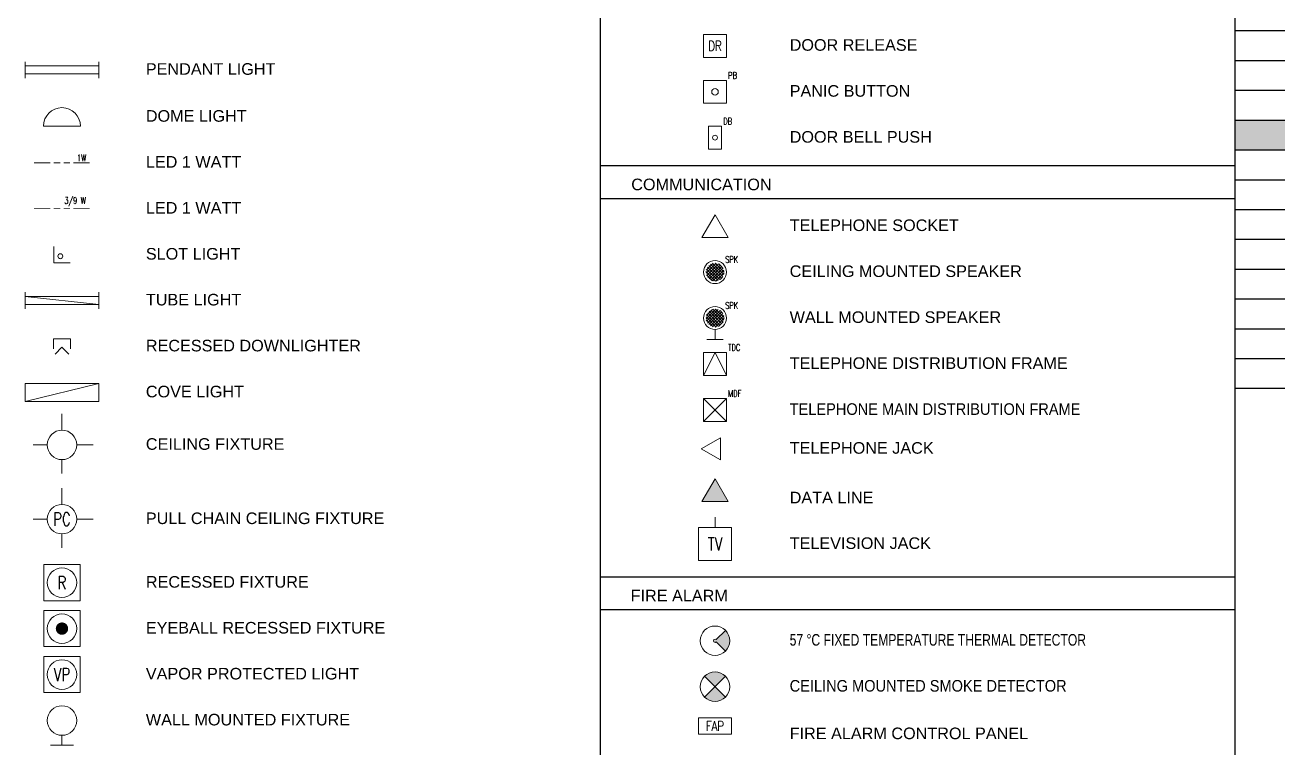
# Paper-space layout 'Symbols A1' of a CAD drawing. Header units: inches. Extents: x 0 to 35.1, y 0 to 23.5.
# Drawn here: x 10.8 to 21.02, y 5.57 to 11.46 of the extents above; entities that cross this region are included whole.
import ezdxf
from ezdxf.enums import TextEntityAlignment as Align

# ---------------------------------------------------------------- set-up
doc = ezdxf.new("R2010")
doc.units = ezdxf.units.IN
for name, color, linetype, lineweight in [('E-ACCS', 152, 'Continuous', 5), ('E-COMM', 255, 'Continuous', 5), ('E-COMM-IDEN', 4, 'Continuous', 5), ('E-LITE', 24, 'Continuous', 5), ('E-LITE-IDEN', 4, 'Continuous', 5), ('F-FIRE', 6, 'Continuous', 9), ('F-FIRE-IDEN', 4, 'Continuous', 9), ('G-ANNO-TEXT', 3, 'Continuous', 15), ('G-ANNO-TEXT-BOLD', 1, 'Continuous', 15), ('G-PAPR-MEDM', 6, 'Continuous', 30)]:
    doc.layers.add(name, color=color, linetype=linetype, lineweight=lineweight)
doc.layers.add('E-CTRL-IDEN', color=4, linetype='Continuous')
doc.styles.add('NOTES_ROMANS', font='romans.shx', dxfattribs={"width": 0.75})
doc.styles.add('SMALL', font='arial.ttf', dxfattribs={"height": 0.09375})
doc.styles.add('Small text', font='arial.ttf', dxfattribs={"height": 2.4})

# ---------------------------------------------------------------- blocks, each defined once
blk = doc.blocks.new('CEILING FIXTURE')
at = {"lineweight": -2}
for p, q in [((0, 4.49), (0, 9.43)), ((-4.56, 0), (-8.77, 0)), ((4.56, 0), (9.47, 0)), ((0, -4.49), (0, -8.76))]:
    blk.add_line(p, q, dxfattribs=at)
blk.add_circle((0, 0), 4.49, dxfattribs=at)
blk = doc.blocks.new('PULL CHAIN CEILING FIXTURE')
at = {"lineweight": -2}
for p, q in [((0, 4.49), (0, 9.43)), ((-4.56, 0), (-8.77, 0)), ((4.56, 0), (9.47, 0)), ((0, -4.49), (0, -8.76))]:
    blk.add_line(p, q, dxfattribs=at)
blk.add_circle((0, 0), 4.49, dxfattribs=at)
at = {"style": 'NOTES_ROMANS', "width": 0.75}
blk.add_text('PC', height=4, dxfattribs=at).set_placement((0, 0), align=Align.MIDDLE_CENTER)
blk = doc.blocks.new('RECESSED FIXTURE')
for p, q in [((5.49, 5.49), (-5.49, 5.49)), ((-5.49, 5.49), (-5.49, -5.49)), ((5.49, -5.49), (5.49, 5.49)), ((-5.49, -5.49), (5.49, -5.49))]:
    blk.add_line(p, q)
blk.add_circle((0, 0), 4.5)
at = {"style": 'NOTES_ROMANS', "width": 0.75}
blk.add_text('R', height=4, dxfattribs=at).set_placement((0, 0), align=Align.MIDDLE_CENTER)
blk = doc.blocks.new('EYEBALL RECESSED FIXTURE')
at = {"lineweight": -2}
blk.add_lwpolyline([(-5.49, -5.49), (5.49, -5.49), (5.49, 5.49), (-5.49, 5.49)], close=True, dxfattribs=at)
at = {"const_width": 1.88}
blk.add_lwpolyline([(-0.94, 0, 1), (0.94, 0, 1)], format="xyb", close=True, dxfattribs=at)
at = {"lineweight": -2}
blk.add_circle((0, 0), 4.5, dxfattribs=at)
blk = doc.blocks.new('VAPOR PROTECTED LIGHT')
at = {"lineweight": -2}
blk.add_lwpolyline([(-5.49, -5.49), (5.49, -5.49), (5.49, 5.49), (-5.49, 5.49)], close=True, dxfattribs=at)
blk.add_circle((0, 0), 4.5, dxfattribs=at)
at = {"style": 'NOTES_ROMANS', "width": 0.75}
blk.add_text('VP', height=4, dxfattribs=at).set_placement((0, 0), align=Align.MIDDLE_CENTER)
blk = doc.blocks.new('WALL MOUNTED FIXTURE')
at = {"lineweight": -2}
for p, q in [((-0.39, 0), (-3.5, 0)), ((-3.5, 0), (3.5, 0)), ((0, 3.04), (0, 0))]:
    blk.add_line(p, q, dxfattribs=at)
blk.add_circle((0, 7.54), 4.5, dxfattribs=at)
blk = doc.blocks.new('TELEPHONE JACK')
for p, q in [((5.85, 3.38), (0, 0)), ((0, 0), (5.85, -3.38)), ((5.85, -3.38), (5.85, 3.38))]:
    blk.add_line(p, q)
blk = doc.blocks.new('TELEVISION JACK')
blk.add_line((0, 10), (0, 13.17))
blk.add_lwpolyline([(-5, 0), (-5, 10), (5, 10), (5, 0)], close=True)
at = {"style": 'NOTES_ROMANS', "width": 0.75}
blk.add_text('TV', height=4, dxfattribs=at).set_placement((0, 5), align=Align.MIDDLE_CENTER)
blk = doc.blocks.new('Data Line')
h = blk.add_hatch(color=256)
h.dxf.hatch_style = 1
h.paths.add_polyline_path([(0, 6.93), (-4, 0), (4, 0)])
blk.add_lwpolyline([(0, 6.93), (-4, 0), (4, 0)], close=True)
blk = doc.blocks.new('Pendant Light')
for p, q in [((-11.24, 2.5), (-11.24, -2.5)), ((11.24, 1.25), (-11.24, 1.25)), ((11.24, 2.5), (11.24, -2.5)), ((11.24, -1.25), (-11.24, -1.25))]:
    blk.add_line(p, q)
blk = doc.blocks.new('Dome Light')
blk.add_lwpolyline([(-5.625, -5.625), (5.625, -5.625, 1)], format="xyb", close=True)
blk = doc.blocks.new('Led 1W')
at = {"const_width": 0.25}
for points in [[(0, 0), (5, 0)], [(6, 0), (8, 0)], [(9, 0), (11, 0)], [(17, 0), (12, 0)]]:
    blk.add_lwpolyline(points, dxfattribs=at)
at = {"layer": 'E-LITE-IDEN', "style": 'NOTES_ROMANS', "width": 0.75}
blk.add_text('1W', height=2, dxfattribs=at).set_placement((13.09, 0.5))
blk = doc.blocks.new('Led 3-9W')
at = {"const_width": 0.25}
for points in [[(0, 0), (5, 0)], [(6, 0), (8, 0)], [(9, 0), (11, 0)], [(17, 0), (12, 0)]]:
    blk.add_lwpolyline(points, dxfattribs=at)
at = {"layer": 'E-LITE-IDEN', "style": 'NOTES_ROMANS', "width": 0.75}
blk.add_text('3/9 W', height=2, dxfattribs=at).set_placement((9.22, 1.5))
blk = doc.blocks.new('Slot Light')
blk.add_lwpolyline([(0, 5), (0, 0), (5, 0)])
blk.add_circle((2, 2), 0.75)
blk = doc.blocks.new('Tube Light')
for p, q in [((-11.24, 2.5), (-11.24, -2.5)), ((11.24, 1.25), (-11.24, 1.25)), ((-11.24, 1.25), (11.24, -1.25)), ((11.24, 2.5), (11.24, -2.5)), ((11.24, -1.25), (-11.24, -1.25))]:
    blk.add_line(p, q)
blk = doc.blocks.new('Recessed Downlight')
for p in [(-2.12, -4.62), (2.12, -4.62)]:
    blk.add_line(p, (0, -2.5))
blk.add_lwpolyline([(2.62, -3), (2.62, 0), (-2.62, 0), (-2.62, -3)])
blk = doc.blocks.new('Cove Light')
blk.add_line((-11.24, -2.75), (11.24, 2.75))
blk.add_lwpolyline([(-11.24, -2.75), (11.24, -2.75), (11.24, 2.75), (-11.24, 2.75)], close=True)
blk = doc.blocks.new('57 °C FIXED TEMPERATURE THERMAL DETECTOR')
h = blk.add_hatch(color=256)
h.dxf.hatch_style = 1
h.paths.add_polyline_path([(4.49, 0, 0.198912), (3.17, 3.17), (0.35, 0.35, 2.414214), (0.35, -0.35), (3.17, -3.17, 0.198912)])
at = {"lineweight": -2}
for p, q in [((0.35, 0.35), (3.17, 3.17)), ((0.35, -0.35), (3.17, -3.17))]:
    blk.add_line(p, q, dxfattribs=at)
blk.add_circle((0, 0), 4.49, dxfattribs=at)
blk.add_arc((0, 0), 0.5, 45, 315)
blk = doc.blocks.new('CEILING MOUNTED SMOKE DETECTOR')
h = blk.add_hatch(color=256)
h.dxf.hatch_style = 1
h.paths.add_polyline_path([(3.17, 3.17, 0.414214), (-3.17, 3.17), (0, 0)])
h.paths.add_polyline_path([(-3.17, -3.17, 0.414214), (3.17, -3.17), (0, 0)])
at = {"lineweight": -2}
for p, q in [((-3.17, -3.17), (3.17, 3.17)), ((-3.17, 3.17), (3.17, -3.17))]:
    blk.add_line(p, q, dxfattribs=at)
blk.add_circle((0, 0), 4.49, dxfattribs=at)
blk = doc.blocks.new('DOOR RELEASE')
blk.add_lwpolyline([(-3.5, -3.5), (3.5, -3.5), (3.5, 3.5), (-3.5, 3.5)], close=True)
at = {"layer": 'E-CTRL-IDEN', "style": 'NOTES_ROMANS', "width": 0.75}
blk.add_text('DR', height=3, dxfattribs=at).set_placement((0, 0), align=Align.MIDDLE_CENTER)
blk = doc.blocks.new('PANIC BUTTON')
blk.add_lwpolyline([(-3.5, -3.5), (3.5, -3.5), (3.5, 3.5), (-3.5, 3.5)], close=True)
blk.add_circle((0, 0), 1)
at = {"layer": 'E-CTRL-IDEN', "style": 'NOTES_ROMANS', "width": 0.75}
blk.add_text('PB', height=2, dxfattribs=at).set_placement((4, 4))
blk = doc.blocks.new('DOOR BELL PUSH')
blk.add_lwpolyline([(-2, -3.5), (2, -3.5), (2, 3.5), (-2, 3.5)], close=True)
blk.add_circle((0, 0), 0.75)
at = {"layer": 'E-CTRL-IDEN', "style": 'NOTES_ROMANS', "width": 0.75}
blk.add_text('DB', height=2, dxfattribs=at).set_placement((2.5, 4))
blk = doc.blocks.new('TELEPHONE SOCKET')
blk.add_lwpolyline([(0, 3.46), (-4, -3.46), (4, -3.46)], close=True)
blk = doc.blocks.new('CEILING MOUNTED SPEAKER')
h = blk.add_hatch()
h.set_pattern_fill('ANSI37', color=256, scale=5)
h.set_pattern_definition([(45, (-504.1049, -276.5), (-0.44194174, 0.44194174), []), (135, (-504.1049, -276.5), (-0.44194174, -0.44194174), [])])
edge = h.paths.add_edge_path()
edge.add_arc((0, 0), 2.75, 0, 360)
blk.add_circle((0, 0), 3.5)
at = {"layer": 'E-COMM-IDEN', "style": 'NOTES_ROMANS', "width": 0.75}
blk.add_text('SPK', height=2, dxfattribs=at).set_placement((3.08, 2.86))
blk = doc.blocks.new('WALL MOUNTED SPEAKER')
h = blk.add_hatch()
h.set_pattern_fill('ANSI37', color=256, scale=5)
h.set_pattern_definition([(45, (-504.1049, -270), (-0.44194174, 0.44194174), []), (135, (-504.1049, -270), (-0.44194174, -0.44194174), [])])
edge = h.paths.add_edge_path()
edge.add_arc((0, 6.5), 2.75, 0, 360)
for points in [[(-2.5, 0), (2.5, 0)], [(0, 3), (0, 0)]]:
    blk.add_lwpolyline(points)
blk.add_circle((0, 6.5), 3.5)
at = {"layer": 'E-COMM-IDEN', "style": 'NOTES_ROMANS', "width": 0.75}
blk.add_text('SPK', height=2, dxfattribs=at).set_placement((3.08, 9.36))
blk = doc.blocks.new('TELEPHONE DISTRIBUTION FRAME')
blk.add_lwpolyline([(-3.5, -3.5), (3.5, -3.5), (3.5, 3.5), (-3.5, 3.5)], close=True)
blk.add_lwpolyline([(-3.5, -3.5), (0, 3.5), (3.5, -3.5)])
at = {"layer": 'E-COMM-IDEN', "style": 'NOTES_ROMANS', "width": 0.75}
blk.add_text('TDC', height=2, dxfattribs=at).set_placement((4, 4))
blk = doc.blocks.new('TELEPHONE MAIN DISTRIBUTION FRAME')
for p, q in [((-3.5, 3.5), (3.5, -3.5)), ((3.5, 3.5), (-3.5, -3.5))]:
    blk.add_line(p, q)
blk.add_lwpolyline([(-3.5, -3.5), (3.5, -3.5), (3.5, 3.5), (-3.5, 3.5)], close=True)
at = {"layer": 'E-COMM-IDEN', "style": 'NOTES_ROMANS', "width": 0.75}
blk.add_text('MDF', height=2, dxfattribs=at).set_placement((4, 4))
blk = doc.blocks.new('FIRE ALARM CONTROL PANEL')
for p, q in [((5, 2.5), (-5, 2.5)), ((-5, 2.5), (-5, -2.5)), ((5, -2.5), (5, 2.5)), ((-5, -2.5), (5, -2.5))]:
    blk.add_line(p, q)
at = {"layer": 'F-FIRE-IDEN', "style": 'NOTES_ROMANS', "width": 0.75}
blk.add_text('FAP', height=3, dxfattribs=at).set_placement((0, 0), align=Align.MIDDLE_CENTER)
blk = doc.blocks.new('*T153')
at = {"layer": 'G-PAPR-MEDM', "color": 0, "linetype": 'ByBlock', "lineweight": -2, "transparency": 16777216}
for p, q in [((0, 0), (5.231, 0)), ((0, 0), (0, -0.243)), ((1.024, 0), (1.024, -0.243)), ((3.457, 0), (3.457, -0.243)), ((4.469, 0), (4.469, -0.243)), ((5.231, 0), (5.231, -13.376)), ((0, -0.486), (5.231, -0.486)), ((0, -0.486), (0, -0.973)), ((1.024, -0.486), (1.024, -0.973)), ((3.457, -0.486), (3.457, -0.973)), ((4.469, -0.486), (4.469, -0.973)), ((0, -0.73), (5.231, -0.73)), ((0, -1.216), (5.231, -1.216)), ((0, -1.216), (0, -4.621)), ((1.024, -1.216), (1.024, -4.621)), ((3.457, -1.216), (3.457, -4.621)), ((4.469, -1.216), (4.469, -4.621)), ((0, -1.459), (5.231, -1.459)), ((0, -1.702), (5.231, -1.702)), ((0, -1.946), (5.231, -1.946)), ((0, -2.189), (5.231, -2.189)), ((0, -2.432), (5.231, -2.432)), ((0, -2.675), (5.231, -2.675)), ((0, -2.918), (5.231, -2.918)), ((0, -3.162), (5.231, -3.162)), ((0, -3.405), (5.231, -3.405)), ((0, -3.648), (5.231, -3.648)), ((0, -3.891), (5.231, -3.891)), ((0, -4.134), (5.231, -4.134)), ((0, -4.378), (5.231, -4.378)), ((0, -4.864), (5.231, -4.864)), ((0, -4.864), (0, -8.269)), ((1.024, -4.864), (1.024, -8.269)), ((3.457, -4.864), (3.457, -8.269)), ((4.469, -4.864), (4.469, -8.269)), ((0, -5.107), (5.231, -5.107)), ((0, -5.35), (5.231, -5.35)), ((0, -5.594), (5.231, -5.594)), ((0, -5.837), (5.231, -5.837)), ((0, -6.08), (5.231, -6.08)), ((0, -6.323), (5.231, -6.323)), ((0, -6.566), (5.231, -6.566)), ((0, -6.81), (5.231, -6.81)), ((0, -7.053), (5.231, -7.053)), ((0, -7.296), (5.231, -7.296)), ((0, -7.539), (5.231, -7.539)), ((0, -7.782), (5.231, -7.782)), ((0, -8.026), (5.231, -8.026)), ((0, -8.512), (5.231, -8.512)), ((0, -8.512), (0, -11.187)), ((1.024, -8.512), (1.024, -11.187)), ((3.457, -8.512), (3.457, -11.187)), ((4.469, -8.512), (4.469, -11.187)), ((0, -8.755), (5.231, -8.755)), ((0, -8.998), (5.231, -8.998)), ((0, -9.242), (5.231, -9.242)), ((0, -9.485), (5.231, -9.485)), ((0, -9.728), (5.231, -9.728)), ((0, -9.971), (5.231, -9.971)), ((0, -10.214), (5.231, -10.214)), ((0, -10.458), (5.231, -10.458)), ((0, -10.701), (5.231, -10.701)), ((0, -10.944), (5.231, -10.944)), ((0, -11.43), (5.231, -11.43)), ((0, -11.43), (0, -13.376)), ((1.024, -11.43), (1.024, -13.376)), ((3.457, -11.43), (3.457, -13.376)), ((4.469, -11.43), (4.469, -13.376)), ((0, -11.674), (5.231, -11.674)), ((0, -11.917), (5.231, -11.917)), ((0, -12.16), (5.231, -12.16)), ((0, -12.403), (5.231, -12.403)), ((0, -12.646), (5.231, -12.646)), ((0, -12.89), (5.231, -12.89)), ((0, -13.133), (5.231, -13.133)), ((0, -13.376), (5.231, -13.376))]:
    blk.add_line(p, q, dxfattribs=at)
at = {"layer": 'G-PAPR-MEDM', "color": 7, "linetype": 'ByBlock', "lineweight": -2, "transparency": 16777216}
for p, q in [((0, -0.243), (5.231, -0.243)), ((0, -0.243), (0, -0.486)), ((0, -0.973), (5.231, -0.973)), ((0, -0.973), (0, -1.216)), ((0, -4.621), (5.231, -4.621)), ((0, -4.621), (0, -4.864)), ((0, -8.269), (5.231, -8.269)), ((0, -8.269), (0, -8.512)), ((0, -11.187), (5.231, -11.187)), ((0, -11.187), (0, -11.43))]:
    blk.add_line(p, q, dxfattribs=at)
at = {"layer": 'G-PAPR-MEDM', "color": 9, "transparency": 16777216}
for points in [[(0, -0.243), (0, -0.486), (5.231, -0.243), (5.231, -0.486)], [(0, -0.973), (0, -1.216), (5.231, -0.973), (5.231, -1.216)], [(0, -4.621), (0, -4.864), (5.231, -4.621), (5.231, -4.864)], [(0, -8.269), (0, -8.512), (5.231, -8.269), (5.231, -8.512)], [(0, -11.187), (0, -11.43), (5.231, -11.187), (5.231, -11.43)]]:
    blk.add_solid(points, dxfattribs=at)
at = {"layer": 'G-PAPR-MEDM', "color": 7, "transparency": 16777216, "attachment_point": 2, "style": 'SMALL'}
for s, insert, char_height, width in [('{\\fArial|b0|i0|c0;SHEET NO.', (0.512, -0.059), 0.09375, 0.90608), ('{\\fArial|b0|i0|c0;DESCRIPTION', (2.241, -0.059), 0.09375, 2.3148), ('{\\fArial|b0|i0|c0;ISSUED ON', (3.963, -0.059), 0.09375, 0.89362), ('{\\fArial|b0|i0|c0;REV NO.', (4.85, -0.059), 0.09375, 0.64409), ('{\\fArial|b0|i0|c0;GENERAL', (2.616, -0.302), 0.09375, 5.1132), ('{\\fArial|b0|i0|c0;G-001', (0.512, -0.546), 0.09375, 0.90608), ('{\\fArial|b0|i0|c0;COVER SHEET', (2.241, -0.546), 0.09456, 2.3148), ('{\\fArial|b0|i0|c0;22/05/2013', (3.963, -0.546), 0.09456, 0.89362), ('{\\fArial|b0|i0|c0;R0', (4.85, -0.546), 0.09456, 0.64409), ('{\\fArial|b0|i0|c0;G-002', (0.512, -0.789), 0.09375, 0.90608), ('{\\fArial|b0|i0|c0;SYMBOLS & LEGENDS', (2.241, -0.789), 0.09456, 2.3148), ('{\\fArial|b0|i0|c0;', (3.963, -0.789), 0.09456, 0.89362), ('{\\fArial|b0|i0|c0;R0', (4.85, -0.789), 0.09456, 0.64409), ('{\\fArial|b0|i0|c0;ARCHITECTURAL FLOOR PLANS', (2.616, -1.032), 0.09375, 5.1132), ('{\\fArial|b0|i0|c0;', (0.512, -1.275), 0.09375, 0.90608), ('{\\fArial|b0|i0|c0;', (2.241, -1.275), 0.09456, 2.3148), ('{\\fArial|b0|i0|c0;', (3.963, -1.275), 0.09456, 0.89362), ('{\\fArial|b0|i0|c0;', (4.85, -1.275), 0.09456, 0.64409), ('{\\fArial|b0|i0|c0;', (0.512, -1.518), 0.09375, 0.90608), ('{\\fArial|b0|i0|c0;', (2.241, -1.518), 0.09456, 2.3148), ('{\\fArial|b0|i0|c0;', (3.963, -1.518), 0.09456, 0.89362), ('{\\fArial|b0|i0|c0;', (4.85, -1.518), 0.09456, 0.64409), ('{\\fArial|b0|i0|c0;', (0.512, -1.762), 0.09375, 0.90608), ('{\\fArial|b0|i0|c0;', (2.241, -1.762), 0.09456, 2.3148), ('{\\fArial|b0|i0|c0;', (3.963, -1.762), 0.09456, 0.89362), ('{\\fArial|b0|i0|c0;', (4.85, -1.762), 0.09456, 0.64409), ('{\\fArial|b0|i0|c0;', (0.512, -2.005), 0.09375, 0.90608), ('{\\fArial|b0|i0|c0;', (2.241, -2.005), 0.09456, 2.3148), ('{\\fArial|b0|i0|c0;', (3.963, -2.005), 0.09456, 0.89362), ('{\\fArial|b0|i0|c0;', (4.85, -2.005), 0.09456, 0.64409), ('{\\fArial|b0|i0|c0;', (0.512, -2.248), 0.09375, 0.90608), ('{\\fArial|b0|i0|c0;', (2.241, -2.248), 0.09456, 2.3148), ('{\\fArial|b0|i0|c0;', (3.963, -2.248), 0.09456, 0.89362), ('{\\fArial|b0|i0|c0;', (4.85, -2.248), 0.09456, 0.64409), ('{\\fArial|b0|i0|c0;', (0.512, -2.491), 0.09375, 0.90608), ('{\\fArial|b0|i0|c0;', (2.241, -2.491), 0.09456, 2.3148), ('{\\fArial|b0|i0|c0;', (3.963, -2.491), 0.09456, 0.89362), ('{\\fArial|b0|i0|c0;', (4.85, -2.491), 0.09456, 0.64409), ('{\\fArial|b0|i0|c0;', (0.512, -2.734), 0.09375, 0.90608), ('{\\fArial|b0|i0|c0;', (2.241, -2.734), 0.09456, 2.3148), ('{\\fArial|b0|i0|c0;', (3.963, -2.734), 0.09456, 0.89362), ('{\\fArial|b0|i0|c0;', (4.85, -2.734), 0.09456, 0.64409), ('{\\fArial|b0|i0|c0;', (0.512, -2.978), 0.09375, 0.90608), ('{\\fArial|b0|i0|c0;', (2.241, -2.978), 0.09456, 2.3148), ('{\\fArial|b0|i0|c0;', (3.963, -2.978), 0.09456, 0.89362), ('{\\fArial|b0|i0|c0;', (4.85, -2.978), 0.09456, 0.64409), ('{\\fArial|b0|i0|c0;', (0.512, -3.221), 0.09375, 0.90608), ('{\\fArial|b0|i0|c0;', (2.241, -3.221), 0.09456, 2.3148), ('{\\fArial|b0|i0|c0;', (3.963, -3.221), 0.09456, 0.89362), ('{\\fArial|b0|i0|c0;', (4.85, -3.221), 0.09456, 0.64409), ('{\\fArial|b0|i0|c0;', (0.512, -3.464), 0.09375, 0.90608), ('{\\fArial|b0|i0|c0;', (2.241, -3.464), 0.09456, 2.3148), ('{\\fArial|b0|i0|c0;', (3.963, -3.464), 0.09456, 0.89362), ('{\\fArial|b0|i0|c0;', (4.85, -3.464), 0.09456, 0.64409), ('{\\fArial|b0|i0|c0;', (0.512, -3.707), 0.09375, 0.90608), ('{\\fArial|b0|i0|c0;new', (2.241, -3.707), 0.09456, 2.3148), ('{\\fArial|b0|i0|c0;', (3.963, -3.707), 0.09456, 0.89362), ('{\\fArial|b0|i0|c0;', (4.85, -3.707), 0.09456, 0.64409), ('{\\fArial|b0|i0|c0;', (0.512, -3.95), 0.09375, 0.90608), ('{\\fArial|b0|i0|c0;', (2.241, -3.95), 0.09456, 2.3148), ('{\\fArial|b0|i0|c0;', (3.963, -3.95), 0.09456, 0.89362), ('{\\fArial|b0|i0|c0;', (4.85, -3.95), 0.09456, 0.64409), ('{\\fArial|b0|i0|c0;', (0.512, -4.194), 0.09375, 0.90608), ('{\\fArial|b0|i0|c0;', (2.241, -4.194), 0.09456, 2.3148), ('{\\fArial|b0|i0|c0;', (3.963, -4.194), 0.09456, 0.89362), ('{\\fArial|b0|i0|c0;', (4.85, -4.194), 0.09456, 0.64409), ('{\\fArial|b0|i0|c0;', (0.512, -4.437), 0.09375, 0.90608), ('{\\fArial|b0|i0|c0;', (2.241, -4.437), 0.09375, 2.3148), ('{\\fArial|b0|i0|c0;', (3.963, -4.437), 0.09375, 0.89362), ('{\\fArial|b0|i0|c0;', (4.85, -4.437), 0.09375, 0.64409), ('{\\fArial|b0|i0|c0;ARCHITECTURAL WORKING DRAWINGS', (2.616, -4.68), 0.09375, 5.1132), ('{\\fArial|b0|i0|c0;', (0.512, -4.923), 0.09375, 0.90608), ('{\\fArial|b0|i0|c0;', (2.241, -4.923), 0.09456, 2.3148), ('{\\fArial|b0|i0|c0;', (3.963, -4.923), 0.09456, 0.89362), ('{\\fArial|b0|i0|c0;', (4.85, -4.923), 0.09456, 0.64409), ('{\\fArial|b0|i0|c0;', (0.512, -5.166), 0.09375, 0.90608), ('{\\fArial|b0|i0|c0;', (2.241, -5.166), 0.09456, 2.3148), ('{\\fArial|b0|i0|c0;', (3.963, -5.166), 0.09456, 0.89362), ('{\\fArial|b0|i0|c0;', (4.85, -5.166), 0.09456, 0.64409), ('{\\fArial|b0|i0|c0;', (0.512, -5.41), 0.09375, 0.90608), ('{\\fArial|b0|i0|c0;', (2.241, -5.41), 0.09456, 2.3148), ('{\\fArial|b0|i0|c0;', (3.963, -5.41), 0.09456, 0.89362), ('{\\fArial|b0|i0|c0;', (4.85, -5.41), 0.09456, 0.64409), ('{\\fArial|b0|i0|c0;', (0.512, -5.653), 0.09375, 0.90608), ('{\\fArial|b0|i0|c0;', (2.241, -5.653), 0.09456, 2.3148), ('{\\fArial|b0|i0|c0;', (3.963, -5.653), 0.09456, 0.89362), ('{\\fArial|b0|i0|c0;', (4.85, -5.653), 0.09456, 0.64409), ('{\\fArial|b0|i0|c0;', (0.512, -5.896), 0.09375, 0.90608), ('{\\fArial|b0|i0|c0;', (2.241, -5.896), 0.09456, 2.3148), ('{\\fArial|b0|i0|c0;', (3.963, -5.896), 0.09456, 0.89362), ('{\\fArial|b0|i0|c0;', (4.85, -5.896), 0.09456, 0.64409), ('{\\fArial|b0|i0|c0;', (0.512, -6.139), 0.09375, 0.90608), ('{\\fArial|b0|i0|c0;', (2.241, -6.139), 0.09456, 2.3148), ('{\\fArial|b0|i0|c0;', (3.963, -6.139), 0.09456, 0.89362), ('{\\fArial|b0|i0|c0;', (4.85, -6.139), 0.09456, 0.64409), ('{\\fArial|b0|i0|c0;', (0.512, -6.382), 0.09375, 0.90608), ('{\\fArial|b0|i0|c0;', (2.241, -6.382), 0.09456, 2.3148), ('{\\fArial|b0|i0|c0;', (3.963, -6.382), 0.09456, 0.89362), ('{\\fArial|b0|i0|c0;', (4.85, -6.382), 0.09456, 0.64409), ('{\\fArial|b0|i0|c0;', (0.512, -6.626), 0.09375, 0.90608), ('{\\fArial|b0|i0|c0;', (2.241, -6.626), 0.09456, 2.3148), ('{\\fArial|b0|i0|c0;', (3.963, -6.626), 0.09456, 0.89362), ('{\\fArial|b0|i0|c0;', (4.85, -6.626), 0.09456, 0.64409), ('{\\fArial|b0|i0|c0;', (0.512, -6.869), 0.09375, 0.90608), ('{\\fArial|b0|i0|c0;', (2.241, -6.869), 0.09456, 2.3148), ('{\\fArial|b0|i0|c0;', (3.963, -6.869), 0.09456, 0.89362), ('{\\fArial|b0|i0|c0;', (4.85, -6.869), 0.09456, 0.64409), ('{\\fArial|b0|i0|c0;', (0.512, -7.112), 0.09375, 0.90608), ('{\\fArial|b0|i0|c0;', (2.241, -7.112), 0.09456, 2.3148), ('{\\fArial|b0|i0|c0;', (3.963, -7.112), 0.09456, 0.89362), ('{\\fArial|b0|i0|c0;', (4.85, -7.112), 0.09456, 0.64409), ('{\\fArial|b0|i0|c0;', (0.512, -7.355), 0.09375, 0.90608), ('{\\fArial|b0|i0|c0;', (2.241, -7.355), 0.09456, 2.3148), ('{\\fArial|b0|i0|c0;', (3.963, -7.355), 0.09456, 0.89362), ('{\\fArial|b0|i0|c0;', (4.85, -7.355), 0.09456, 0.64409), ('{\\fArial|b0|i0|c0;', (0.512, -7.598), 0.09375, 0.90608), ('{\\fArial|b0|i0|c0;', (2.241, -7.598), 0.09456, 2.3148), ('{\\fArial|b0|i0|c0;', (3.963, -7.598), 0.09456, 0.89362), ('{\\fArial|b0|i0|c0;', (4.85, -7.598), 0.09456, 0.64409), ('{\\fArial|b0|i0|c0;', (0.512, -7.842), 0.09375, 0.90608), ('{\\fArial|b0|i0|c0;', (2.241, -7.842), 0.09456, 2.3148), ('{\\fArial|b0|i0|c0;', (3.963, -7.842), 0.09456, 0.89362), ('{\\fArial|b0|i0|c0;', (4.85, -7.842), 0.09456, 0.64409), ('{\\fArial|b0|i0|c0;', (0.512, -8.085), 0.09375, 0.90608), ('{\\fArial|b0|i0|c0;', (2.241, -8.085), 0.09375, 2.3148), ('{\\fArial|b0|i0|c0;', (3.963, -8.085), 0.09375, 0.89362), ('{\\fArial|b0|i0|c0;', (4.85, -8.085), 0.09375, 0.64409), ('{\\fArial|b0|i0|c0;ARCHITECTURAL ELEVATIONS / SECTIONS', (2.616, -8.328), 0.09375, 5.1132), ('{\\fArial|b0|i0|c0;', (0.512, -8.571), 0.09375, 0.90608), ('{\\fArial|b0|i0|c0;', (2.241, -8.571), 0.09456, 2.3148), ('{\\fArial|b0|i0|c0;', (3.963, -8.571), 0.09456, 0.89362), ('{\\fArial|b0|i0|c0;', (4.85, -8.571), 0.09456, 0.64409), ('{\\fArial|b0|i0|c0;', (0.512, -8.814), 0.09375, 0.90608), ('{\\fArial|b0|i0|c0;', (2.241, -8.814), 0.09456, 2.3148), ('{\\fArial|b0|i0|c0;', (3.963, -8.814), 0.09456, 0.89362), ('{\\fArial|b0|i0|c0;', (4.85, -8.814), 0.09456, 0.64409), ('{\\fArial|b0|i0|c0;', (0.512, -9.058), 0.09375, 0.90608), ('{\\fArial|b0|i0|c0;', (2.241, -9.058), 0.09456, 2.3148), ('{\\fArial|b0|i0|c0;', (3.963, -9.058), 0.09456, 0.89362), ('{\\fArial|b0|i0|c0;', (4.85, -9.058), 0.09456, 0.64409), ('{\\fArial|b0|i0|c0;', (0.512, -9.301), 0.09375, 0.90608), ('{\\fArial|b0|i0|c0;', (2.241, -9.301), 0.09456, 2.3148), ('{\\fArial|b0|i0|c0;', (3.963, -9.301), 0.09456, 0.89362), ('{\\fArial|b0|i0|c0;', (4.85, -9.301), 0.09456, 0.64409), ('{\\fArial|b0|i0|c0;', (0.512, -9.544), 0.09375, 0.90608), ('{\\fArial|b0|i0|c0;', (2.241, -9.544), 0.09456, 2.3148), ('{\\fArial|b0|i0|c0;', (3.963, -9.544), 0.09456, 0.89362), ('{\\fArial|b0|i0|c0;', (4.85, -9.544), 0.09456, 0.64409), ('{\\fArial|b0|i0|c0;', (0.512, -9.787), 0.09375, 0.90608), ('{\\fArial|b0|i0|c0;', (2.241, -9.787), 0.09456, 2.3148), ('{\\fArial|b0|i0|c0;', (3.963, -9.787), 0.09456, 0.89362), ('{\\fArial|b0|i0|c0;', (4.85, -9.787), 0.09456, 0.64409), ('{\\fArial|b0|i0|c0;', (0.512, -10.03), 0.09375, 0.90608), ('{\\fArial|b0|i0|c0;', (2.241, -10.03), 0.09456, 2.3148), ('{\\fArial|b0|i0|c0;', (3.963, -10.03), 0.09456, 0.89362), ('{\\fArial|b0|i0|c0;', (4.85, -10.03), 0.09456, 0.64409), ('{\\fArial|b0|i0|c0;', (0.512, -10.274), 0.09375, 0.90608), ('{\\fArial|b0|i0|c0;', (2.241, -10.274), 0.09456, 2.3148), ('{\\fArial|b0|i0|c0;', (3.963, -10.274), 0.09456, 0.89362), ('{\\fArial|b0|i0|c0;', (4.85, -10.274), 0.09456, 0.64409), ('{\\fArial|b0|i0|c0;', (0.512, -10.517), 0.09375, 0.90608), ('{\\fArial|b0|i0|c0;', (2.241, -10.517), 0.09456, 2.3148), ('{\\fArial|b0|i0|c0;', (3.963, -10.517), 0.09456, 0.89362), ('{\\fArial|b0|i0|c0;', (4.85, -10.517), 0.09456, 0.64409), ('{\\fArial|b0|i0|c0;', (0.512, -10.76), 0.09375, 0.90608), ('{\\fArial|b0|i0|c0;', (2.241, -10.76), 0.09456, 2.3148), ('{\\fArial|b0|i0|c0;', (3.963, -10.76), 0.09456, 0.89362), ('{\\fArial|b0|i0|c0;', (4.85, -10.76), 0.09456, 0.64409), ('{\\fArial|b0|i0|c0;', (0.512, -11.003), 0.09375, 0.90608), ('{\\fArial|b0|i0|c0;', (2.241, -11.003), 0.09375, 2.3148), ('{\\fArial|b0|i0|c0;', (3.963, -11.003), 0.09375, 0.89362), ('{\\fArial|b0|i0|c0;', (4.85, -11.003), 0.09375, 0.64409), ('{\\fArial|b0|i0|c0;ARCHITECTURAL DETAILS', (2.616, -11.246), 0.09375, 5.1132), ('{\\fArial|b0|i0|c0;', (0.512, -11.49), 0.09375, 0.90608), ('{\\fArial|b0|i0|c0;', (2.241, -11.49), 0.09456, 2.3148), ('{\\fArial|b0|i0|c0;', (3.963, -11.49), 0.09456, 0.89362), ('{\\fArial|b0|i0|c0;', (4.85, -11.49), 0.09456, 0.64409), ('{\\fArial|b0|i0|c0;', (0.512, -11.733), 0.09375, 0.90608), ('{\\fArial|b0|i0|c0;', (2.241, -11.733), 0.09456, 2.3148), ('{\\fArial|b0|i0|c0;', (3.963, -11.733), 0.09456, 0.89362), ('{\\fArial|b0|i0|c0;', (4.85, -11.733), 0.09456, 0.64409), ('{\\fArial|b0|i0|c0;', (0.512, -11.976), 0.09375, 0.90608), ('{\\fArial|b0|i0|c0;', (2.241, -11.976), 0.09456, 2.3148), ('{\\fArial|b0|i0|c0;', (3.963, -11.976), 0.09456, 0.89362), ('{\\fArial|b0|i0|c0;', (4.85, -11.976), 0.09456, 0.64409), ('{\\fArial|b0|i0|c0;', (0.512, -12.219), 0.09375, 0.90608), ('{\\fArial|b0|i0|c0;', (2.241, -12.219), 0.09456, 2.3148), ('{\\fArial|b0|i0|c0;', (3.963, -12.219), 0.09456, 0.89362), ('{\\fArial|b0|i0|c0;', (4.85, -12.219), 0.09456, 0.64409), ('{\\fArial|b0|i0|c0;', (0.512, -12.462), 0.09375, 0.90608), ('{\\fArial|b0|i0|c0;', (2.241, -12.462), 0.09456, 2.3148), ('{\\fArial|b0|i0|c0;', (3.963, -12.462), 0.09456, 0.89362), ('{\\fArial|b0|i0|c0;', (4.85, -12.462), 0.09456, 0.64409), ('{\\fArial|b0|i0|c0;', (0.512, -12.706), 0.09375, 0.90608), ('{\\fArial|b0|i0|c0;', (2.241, -12.706), 0.09456, 2.3148), ('{\\fArial|b0|i0|c0;', (3.963, -12.706), 0.09456, 0.89362), ('{\\fArial|b0|i0|c0;', (4.85, -12.706), 0.09456, 0.64409), ('{\\fArial|b0|i0|c0;', (0.512, -12.949), 0.09375, 0.90608), ('{\\fArial|b0|i0|c0;', (2.241, -12.949), 0.09456, 2.3148), ('{\\fArial|b0|i0|c0;', (3.963, -12.949), 0.09456, 0.89362), ('{\\fArial|b0|i0|c0;', (4.85, -12.949), 0.09456, 0.64409), ('{\\fArial|b0|i0|c0;', (0.512, -13.192), 0.09375, 0.90608), ('{\\fArial|b0|i0|c0;', (2.241, -13.192), 0.09456, 2.3148), ('{\\fArial|b0|i0|c0;', (3.963, -13.192), 0.09456, 0.89362), ('{\\fArial|b0|i0|c0;', (4.85, -13.192), 0.09456, 0.64409)]:
    blk.add_mtext(s, dxfattribs=dict(at, insert=insert, char_height=char_height, width=width))

psp = doc.layouts.new('Symbols A1')

# ---------------------------------------------------------------- linework, layer by layer
at = {"layer": 'G-PAPR-MEDM'}
for p, q in [((20.672, 22.931), (20.672, 0.591)), ((15.495, 22.143), (15.495, 0.591)), ((15.495, 10.317), (20.672, 10.317)), ((15.495, 10.049), (20.672, 10.049)), ((15.495, 6.962), (20.672, 6.962)), ((15.495, 6.694), (20.672, 6.694))]:
    psp.add_line(p, q, dxfattribs=at)

# ---------------------------------------------------------------- block references
psp.add_blockref('*T153', (20.672, 21.876))
at = {"layer": 'E-ACCS', "xscale": 0.0267705442648153, "yscale": 0.0267705442648153, "zscale": 0.0267705442648153}
for name, p in [('DOOR RELEASE', (16.432, 11.294)), ('PANIC BUTTON', (16.432, 10.919)), ('DOOR BELL PUSH', (16.432, 10.545))]:
    psp.add_blockref(name, p, dxfattribs=at)
at = {"layer": 'E-COMM', "xscale": 0.0267705442648153, "yscale": 0.0267705442648153, "zscale": 0.0267705442648153}
for name, p in [('TELEPHONE SOCKET', (16.432, 9.823)), ('CEILING MOUNTED SPEAKER', (16.432, 9.448)), ('WALL MOUNTED SPEAKER', (16.432, 8.899)), ('TELEPHONE DISTRIBUTION FRAME', (16.432, 8.698)), ('TELEPHONE MAIN DISTRIBUTION FRAME', (16.432, 8.324)), ('TELEPHONE JACK', (16.319, 8.006)), ('Data Line', (16.432, 7.576)), ('TELEVISION JACK', (16.432, 7.095))]:
    psp.add_blockref(name, p, dxfattribs=at)
at = {"layer": 'E-LITE', "xscale": 0.0267705442648153, "yscale": 0.0267705442648153, "zscale": 0.0267705442648153}
for name, p in [('Pendant Light', (11.106, 11.098)), ('Dome Light', (11.106, 10.79)), ('Led 1W', (10.878, 10.34)), ('Led 3-9W', (10.878, 9.965)), ('Slot Light', (11.039, 9.524)), ('Tube Light', (11.106, 9.216)), ('Recessed Downlight', (11.106, 8.903)), ('Cove Light', (11.106, 8.466)), ('CEILING FIXTURE', (11.106, 8.038)), ('PULL CHAIN CEILING FIXTURE', (11.106, 7.432)), ('RECESSED FIXTURE', (11.106, 6.914)), ('EYEBALL RECESSED FIXTURE', (11.106, 6.539)), ('VAPOR PROTECTED LIGHT', (11.106, 6.164)), ('WALL MOUNTED FIXTURE', (11.106, 5.587))]:
    psp.add_blockref(name, p, dxfattribs=at)
at = {"layer": 'F-FIRE', "xscale": 0.0267705442648153, "yscale": 0.0267705442648153, "zscale": 0.0267705442648153}
for name, p in [('57 °C FIXED TEMPERATURE THERMAL DETECTOR', (16.432, 6.44)), ('CEILING MOUNTED SMOKE DETECTOR', (16.432, 6.065)), ('FIRE ALARM CONTROL PANEL', (16.432, 5.744))]:
    psp.add_blockref(name, p, dxfattribs=at)

# ---------------------------------------------------------------- texts
at = {"layer": 'G-ANNO-TEXT', "style": 'Small text'}
for s, height, p in [('DOOR RELEASE', 0.09456, (17.041, 11.254)), ('PENDANT LIGHT', 0.09456, (11.79, 11.058)), ('PANIC BUTTON', 0.09456, (17.041, 10.879)), ('DOME LIGHT', 0.0946, (11.79, 10.675)), ('DOOR BELL PUSH', 0.09456, (17.041, 10.504)), ('LED 1 WATT', 0.0946, (11.79, 10.3)), ('LED 1 WATT', 0.0946, (11.79, 9.925)), ('TELEPHONE SOCKET', 0.09456, (17.041, 9.783)), ('SLOT LIGHT', 0.0946, (11.79, 9.55)), ('CEILING MOUNTED SPEAKER', 0.09456, (17.041, 9.408)), ('TUBE LIGHT', 0.0946, (11.79, 9.176)), ('WALL MOUNTED SPEAKER', 0.09456, (17.041, 9.033)), ('RECESSED DOWNLIGHTER', 0.09456, (11.79, 8.801)), ('TELEPHONE DISTRIBUTION FRAME', 0.09456, (17.041, 8.658)), ('COVE LIGHT', 0.0946, (11.79, 8.426)), ('CEILING FIXTURE', 0.09456, (11.79, 7.998)), ('TELEPHONE JACK', 0.09456, (17.041, 7.966)), ('DATA LINE', 0.0946, (17.041, 7.561)), ('PULL CHAIN CEILING FIXTURE', 0.09456, (11.79, 7.392)), ('TELEVISION JACK', 0.09456, (17.041, 7.189)), ('RECESSED FIXTURE', 0.09456, (11.79, 6.873)), ('EYEBALL RECESSED FIXTURE', 0.09456, (11.79, 6.499)), ('VAPOR PROTECTED LIGHT', 0.09456, (11.79, 6.124)), ('WALL MOUNTED FIXTURE', 0.09456, (11.79, 5.749)), ('FIRE ALARM CONTROL PANEL', 0.09456, (17.041, 5.637))]:
    psp.add_text(s, height=height, dxfattribs=at).set_placement(p)
for s, width, p in [('TELEPHONE MAIN DISTRIBUTION FRAME', 0.9, (17.041, 8.283)), ('57 °C FIXED TEMPERATURE THERMAL DETECTOR', 0.75, (17.041, 6.4)), ('CEILING MOUNTED SMOKE DETECTOR', 0.9, (17.041, 6.025))]:
    psp.add_text(s, height=0.09456, dxfattribs=dict(at, width=width)).set_placement(p)
at = {"layer": 'G-ANNO-TEXT-BOLD', "style": 'SMALL'}
for s, height, p in [('COMMUNICATION', 0.09456, (15.749, 10.116)), ('FIRE ALARM', 0.0946, (15.744, 6.761))]:
    psp.add_text(s, height=height, dxfattribs=at).set_placement(p)

doc.saveas('drawing.dxf')
